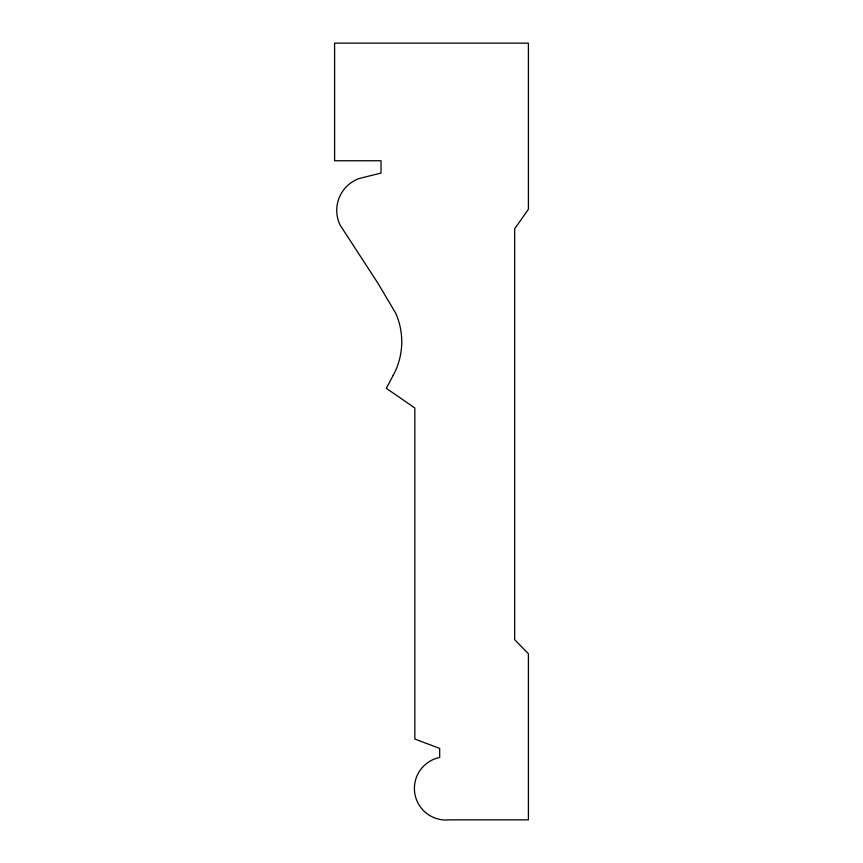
<?xml version="1.0" encoding="UTF-8"?>
<svg xmlns="http://www.w3.org/2000/svg" width="863" height="863" viewBox="0 0 863 863"><rect width="100%" height="100%" fill="white"/><g stroke="black" fill="none" stroke-linecap="round" stroke-linejoin="round"><path stroke-width="1.29" d="M393.161 375.448L386.333 388.318L414.833 407.994L414.833 739.03L439.688 748.415L439.688 757.455A31.607 31.607 0 0 0 414.769 793.248A31.607 31.607 0 0 0 449.332 819.85L528.404 819.85L528.404 653.733L514.672 639.688L514.672 228.771L528.404 209.267L528.404 43.15L334.596 43.15L334.596 160.745L381.036 160.745L381.036 173.053L359.181 178.522A33.84 33.84 0 0 0 340.065 225.016L378.307 283.819L395.869 313.517A70.55 70.55 0 0 1 393.161 375.448"/></g></svg>
